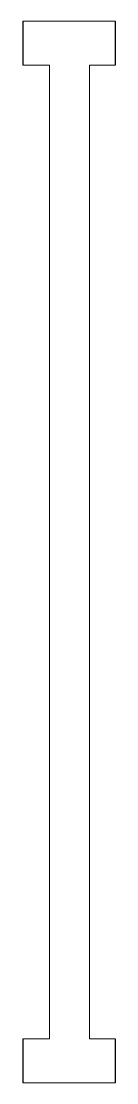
# Model space of a CAD drawing. Header units: inches. Extents: x 352.4 to 357.2, y -494.1 to -439.6.
import ezdxf

# ---------------------------------------------------------------- set-up
doc = ezdxf.new("R2010")
doc.units = ezdxf.units.IN
doc.header["$MEASUREMENT"] = 0
doc.layers.add('A101-Floorplan-1st-floor', color=7, linetype='Continuous', lineweight=9)

msp = doc.modelspace()

# ---------------------------------------------------------------- linework, layer by layer
at = {"layer": 'A101-Floorplan-1st-floor'}
for p, q in [((352.411, -439.636), (357.161, -439.636)), ((352.411, -441.886), (353.788, -441.886)), ((353.788, -441.886), (353.788, -491.886)), ((355.839, -441.886), (355.839, -491.886)), ((355.839, -441.886), (357.161, -441.886)), ((352.411, -491.886), (353.788, -491.886)), ((355.839, -491.886), (357.161, -491.886)), ((352.411, -494.136), (357.161, -494.136))]:
    msp.add_line(p, q, dxfattribs=at)
at = {"layer": 'A101-Floorplan-1st-floor', "lineweight": 30}
for p, q in [((352.411, -439.636), (352.411, -441.886)), ((357.161, -439.636), (357.161, -441.886)), ((352.411, -491.886), (352.411, -494.136)), ((357.161, -491.886), (357.161, -494.136))]:
    msp.add_line(p, q, dxfattribs=at)

doc.saveas('drawing.dxf')
